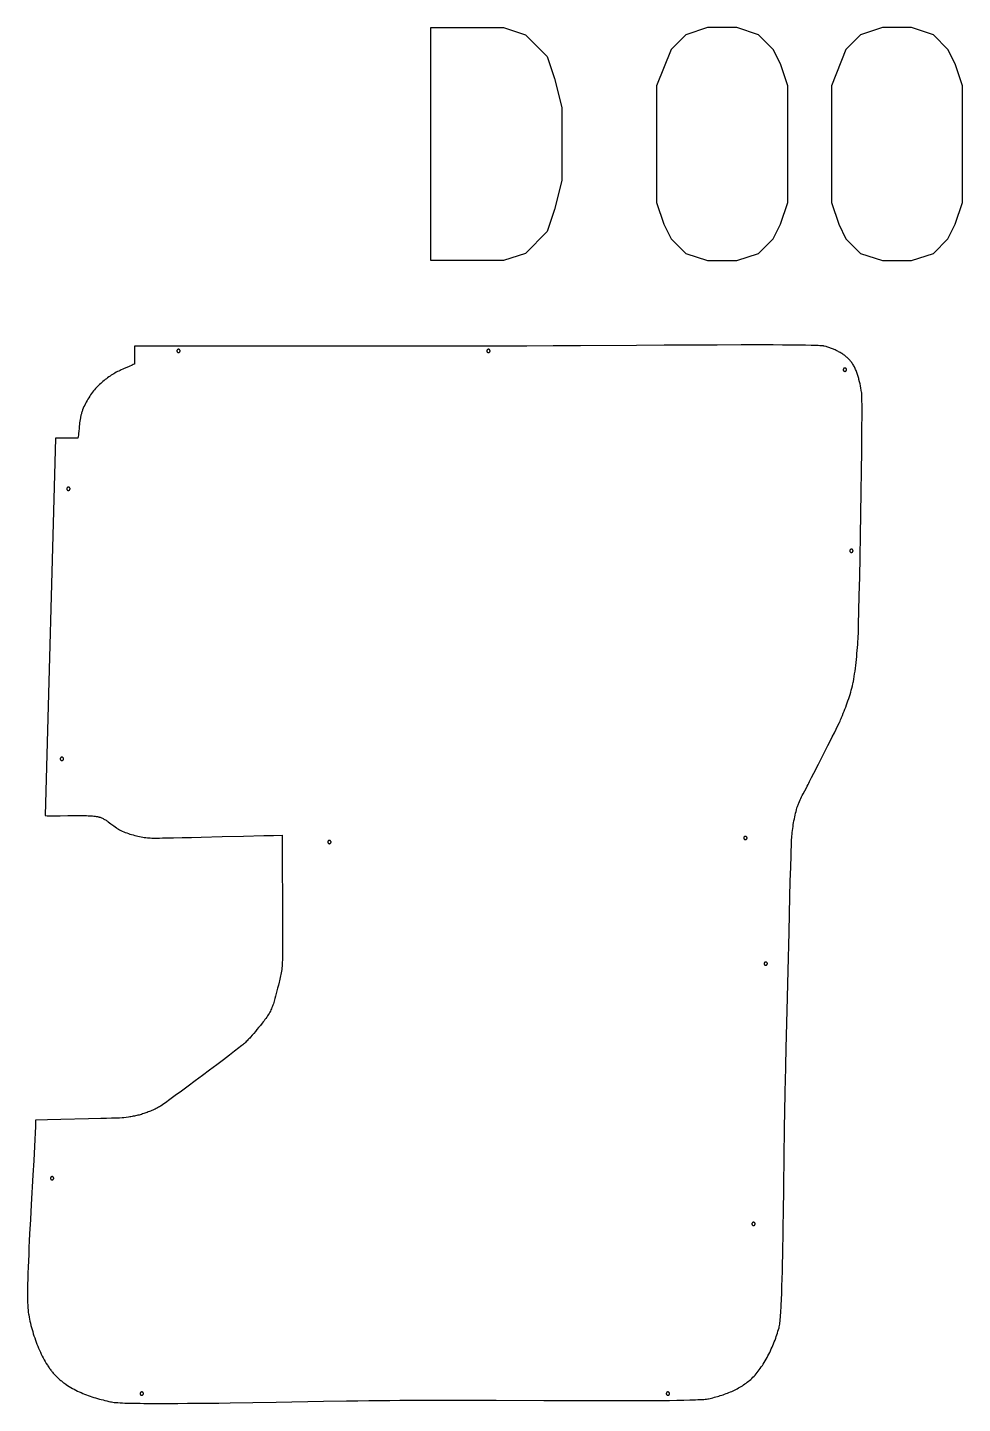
# Model space of a CAD drawing. Extents: x 0 to 7792, y 0 to 7086.
# Drawn here: x 2942 to 4088, y 2124 to 3811 of the extents above; entities that cross this region are included whole.
import ezdxf

# ---------------------------------------------------------------- set-up
doc = ezdxf.new("R2010")
doc.units = 0
doc.layers.add('Default_Layer', color=1, linetype='CONTINUOUS')

msp = doc.modelspace()

# ---------------------------------------------------------------- linework, layer by layer
at = {"layer": 'Default_Layer'}
for points in [[(3436.2, 3524.8), (3436.2, 3810.5), (3525.5, 3810.5), (3552.3, 3801.6), (3579.1, 3774.8), (3588, 3748), (3597, 3712.3), (3597, 3623), (3588, 3587.3), (3579.1, 3560.5), (3552.3, 3533.7), (3525.5, 3524.8), (3436.2, 3524.8)], [(3873.8, 3739.1), (3864.9, 3765.9), (3855.9, 3783.7), (3838.1, 3801.6), (3811.3, 3810.5), (3775.6, 3810.5), (3748.8, 3801.6), (3730.9, 3783.7), (3713.1, 3739.1), (3713.1, 3596.2), (3722, 3569.4), (3730.9, 3551.5), (3748.8, 3533.7), (3775.6, 3524.8), (3811.3, 3524.8), (3838.1, 3533.7), (3855.9, 3551.5), (3864.9, 3569.4), (3873.8, 3596.2), (3873.8, 3739.1)], [(4088.1, 3739.1), (4079.2, 3765.9), (4070.2, 3783.7), (4052.4, 3801.6), (4025.6, 3810.5), (3989.9, 3810.5), (3963.1, 3801.6), (3945.2, 3783.7), (3927.4, 3739.1), (3927.4, 3596.2), (3936.3, 3569.4), (3945.2, 3551.5), (3963.1, 3533.7), (3989.9, 3524.8), (4025.6, 3524.8), (4052.4, 3533.7), (4070.2, 3551.5), (4079.2, 3569.4), (4088.1, 3596.2), (4088.1, 3739.1)], [(3073.1, 3419.8), (3073.1, 3398), (3071.5, 3397.3), (3069.9, 3396.6), (3066.6, 3395.2), (3063.4, 3393.8), (3060.1, 3392.5), (3058.5, 3391.8), (3056.8, 3391), (3055.2, 3390.3), (3053.7, 3389.5), (3052.1, 3388.7), (3050.5, 3387.9), (3049, 3387), (3047.5, 3386.1), (3046, 3385.2), (3044.5, 3384.2), (3043, 3383.2), (3041.5, 3382.2), (3040, 3381.1), (3038.5, 3380.1), (3037.1, 3379), (3035.6, 3377.9), (3034.2, 3376.7), (3032.8, 3375.5), (3031.5, 3374.3), (3030.1, 3373.1), (3028.8, 3371.8), (3027.5, 3370.6), (3026.3, 3369.2), (3025.1, 3367.9), (3023.9, 3366.5), (3022.7, 3365), (3021.6, 3363.5), (3020.4, 3361.9), (3019.2, 3360.2), (3018.1, 3358.6), (3017, 3356.8), (3015.9, 3355.1), (3014.9, 3353.3), (3013.8, 3351.4), (3012.9, 3349.6), (3011.9, 3347.7), (3011, 3345.8), (3010.2, 3343.9), (3009.4, 3342), (3009.1, 3341.1), (3008.7, 3340.1), (3008.4, 3339.2), (3008.1, 3338.2), (3007.8, 3337.2), (3007.5, 3336.2), (3007.3, 3335.2), (3007.1, 3334.2), (3006.8, 3333.2), (3006.6, 3332.2), (3006.3, 3330.2), (3006, 3328.1), (3005.7, 3326), (3005.5, 3323.9), (3005.2, 3321.8), (3005, 3319.6), (3004.6, 3315.4), (3004.4, 3313.3), (3004.2, 3311.1), (3003.9, 3309), (3003.6, 3307), (2976.1, 3307), (2963.6, 2844.5), (2965.7, 2844.4), (2967.9, 2844.4), (2972.4, 2844.4), (2977, 2844.4), (2981.7, 2844.4), (2991.4, 2844.5), (2996.2, 2844.6), (3000.9, 2844.6), (3005.5, 2844.6), (3009.9, 2844.6), (3012.1, 2844.5), (3014.1, 2844.5), (3016.1, 2844.4), (3018, 2844.3), (3019.8, 2844.2), (3021.5, 2844.1), (3023.2, 2843.9), (3024.7, 2843.7), (3026.1, 2843.5), (3027.4, 2843.3), (3028.6, 2843.1), (3029.2, 2842.9), (3029.7, 2842.8), (3030.7, 2842.5), (3031.7, 2842.1), (3032.6, 2841.7), (3033.6, 2841.3), (3034.5, 2840.9), (3035.4, 2840.4), (3036.3, 2839.9), (3037.2, 2839.4), (3038.1, 2838.8), (3039, 2838.2), (3039.9, 2837.6), (3040.7, 2837), (3042.4, 2835.8), (3044.1, 2834.5), (3047.5, 2832), (3049.2, 2830.7), (3050.9, 2829.5), (3051.8, 2828.9), (3052.7, 2828.4), (3053.5, 2827.8), (3054.4, 2827.3), (3055.3, 2826.8), (3056.2, 2826.3), (3057.1, 2825.9), (3058, 2825.5), (3059.9, 2824.7), (3061.7, 2824), (3063.6, 2823.3), (3065.5, 2822.6), (3067.4, 2822), (3069.3, 2821.4), (3071.3, 2820.9), (3073.2, 2820.3), (3075.2, 2819.9), (3077.1, 2819.4), (3079.1, 2819), (3081.1, 2818.6), (3083, 2818.2), (3085, 2817.9), (3087, 2817.6), (3089, 2817.4), (3089.6, 2817.3), (3090.2, 2817.3), (3092, 2817.2), (3094.2, 2817.1), (3096.9, 2817.1), (3100, 2817.1), (3103.4, 2817.1), (3107.3, 2817.2), (3111.5, 2817.2), (3120.9, 2817.3), (3131.4, 2817.6), (3142.7, 2817.8), (3154.8, 2818.1), (3180.4, 2818.8), (3206.5, 2819.4), (3231.5, 2820.1), (3243.2, 2820.3), (3254, 2820.5), (3254, 2810), (3254, 2798.7), (3254.1, 2774.3), (3254.3, 2748.9), (3254.4, 2723.9), (3254.4, 2712.2), (3254.4, 2701.1), (3254.4, 2690.9), (3254.4, 2681.7), (3254.4, 2673.9), (3254.3, 2670.5), (3254.3, 2667.5), (3254.2, 2664.9), (3254.1, 2662.8), (3254.1, 2661.1), (3254, 2659.9), (3253.7, 2657.9), (3253.5, 2656), (3253.2, 2654), (3252.8, 2652), (3252.5, 2650), (3252.1, 2648.1), (3251.6, 2646.1), (3251.2, 2644.1), (3250.7, 2642.2), (3250.3, 2640.3), (3249.3, 2636.6), (3248.4, 2633), (3247.5, 2629.8), (3246.7, 2626.6), (3245.9, 2623.4), (3245.1, 2620.3), (3244.6, 2618.7), (3244.2, 2617.1), (3243.7, 2615.5), (3243.2, 2614), (3242.7, 2612.4), (3242.1, 2610.9), (3241.5, 2609.4), (3240.9, 2607.9), (3240.2, 2606.4), (3239.5, 2604.9), (3238.7, 2603.5), (3237.9, 2602), (3237, 2600.5), (3236, 2599), (3235, 2597.5), (3233.9, 2596), (3232.9, 2594.5), (3231.8, 2593), (3230.6, 2591.6), (3229.5, 2590.1), (3227.3, 2587.4), (3225.1, 2584.7), (3223.1, 2582.3), (3221.2, 2579.9), (3219.2, 2577.6), (3217.3, 2575.3), (3215.2, 2573), (3214.2, 2571.9), (3213.2, 2570.8), (3212.1, 2569.7), (3211.1, 2568.6), (3210, 2567.5), (3208.9, 2566.5), (3207.8, 2565.4), (3206.7, 2564.4), (3205.9, 2563.7), (3204.7, 2562.7), (3203, 2561.4), (3200.9, 2559.8), (3195.7, 2555.7), (3189.3, 2550.8), (3181.9, 2545.2), (3173.7, 2539.1), (3165.1, 2532.6), (3156.2, 2525.9), (3147.3, 2519.3), (3138.6, 2512.8), (3130.4, 2506.8), (3122.9, 2501.3), (3116.4, 2496.5), (3111.1, 2492.7), (3108.9, 2491.1), (3107.2, 2489.9), (3105.8, 2489), (3105, 2488.5), (3103.6, 2487.7), (3102.3, 2487), (3101, 2486.3), (3099.6, 2485.6), (3098.2, 2484.9), (3096.9, 2484.3), (3095.5, 2483.6), (3094.1, 2483), (3092.7, 2482.4), (3091.3, 2481.8), (3089.8, 2481.3), (3088.4, 2480.8), (3087, 2480.3), (3085.6, 2479.8), (3084.2, 2479.3), (3082.8, 2478.9), (3081.4, 2478.4), (3080, 2478), (3078.6, 2477.6), (3077.2, 2477.3), (3075.8, 2476.9), (3074.3, 2476.6), (3072.9, 2476.3), (3071.5, 2476), (3070, 2475.7), (3068.6, 2475.5), (3067.2, 2475.3), (3065.7, 2475), (3062.8, 2474.6), (3059.9, 2474.3), (3059, 2474.2), (3057.8, 2474.1), (3054.5, 2473.9), (3050.2, 2473.7), (3044.8, 2473.6), (3038.7, 2473.4), (3031.8, 2473.2), (3016.4, 2472.7), (2982.7, 2471.9), (2966.3, 2471.5), (2951.6, 2471.1), (2951.4, 2463.5), (2951, 2455.6), (2950.7, 2447.5), (2950.3, 2439.1), (2949.8, 2430.5), (2949.4, 2421.8), (2948.4, 2404), (2946.4, 2367.7), (2945.3, 2349.7), (2944.4, 2332), (2944, 2323.4), (2943.5, 2315), (2943.2, 2306.8), (2942.8, 2298.8), (2942.5, 2291.1), (2942.3, 2283.7), (2942.1, 2276.6), (2941.9, 2269.9), (2941.8, 2263.6), (2941.8, 2260.6), (2941.8, 2257.7), (2941.8, 2254.9), (2941.8, 2252.2), (2941.9, 2249.7), (2941.9, 2247.2), (2942, 2244.9), (2942.1, 2242.7), (2942.2, 2240.7), (2942.4, 2238.8), (2942.5, 2237), (2942.7, 2235.4), (2942.9, 2233.9), (2943.2, 2232.5), (2943.7, 2230), (2944.2, 2227.5), (2944.8, 2224.9), (2945.4, 2222.4), (2946, 2219.8), (2946.7, 2217.2), (2947.4, 2214.6), (2948.2, 2212.1), (2948.9, 2209.5), (2949.7, 2206.9), (2950.6, 2204.3), (2951.5, 2201.8), (2952.4, 2199.2), (2953.3, 2196.7), (2954.3, 2194.2), (2955.3, 2191.8), (2956.4, 2189.3), (2957.5, 2186.9), (2958.6, 2184.5), (2959.8, 2182.2), (2961, 2179.8), (2962.2, 2177.6), (2963.5, 2175.3), (2964.8, 2173.2), (2966.1, 2171), (2966.8, 2170), (2967.5, 2169), (2968.2, 2167.9), (2968.9, 2166.9), (2969.6, 2166), (2970.4, 2165), (2971.1, 2164), (2971.8, 2163.1), (2972.6, 2162.2), (2973.4, 2161.3), (2974.1, 2160.4), (2974.9, 2159.5), (2975.7, 2158.6), (2976.5, 2157.8), (2977.3, 2157), (2978.2, 2156.2), (2979, 2155.4), (2979.9, 2154.6), (2980.7, 2153.8), (2981.6, 2153.1), (2982.5, 2152.3), (2983.4, 2151.6), (2984.3, 2150.9), (2985.2, 2150.2), (2986.1, 2149.5), (2987.1, 2148.8), (2989, 2147.4), (2990.9, 2146.1), (2992.9, 2144.9), (2994.9, 2143.7), (2996.9, 2142.5), (2999, 2141.4), (3001.1, 2140.3), (3003.2, 2139.3), (3005.3, 2138.3), (3007.5, 2137.3), (3009.6, 2136.4), (3011.8, 2135.5), (3014.1, 2134.7), (3016.3, 2133.8), (3018.5, 2133), (3020.8, 2132.3), (3023, 2131.5), (3025.3, 2130.8), (3027.6, 2130.1), (3029.9, 2129.5), (3032.2, 2128.9), (3034.4, 2128.3), (3036.7, 2127.7), (3039, 2127.1), (3041.3, 2126.6), (3043.5, 2126.1), (3044.1, 2126), (3044.8, 2125.9), (3046.4, 2125.6), (3048.2, 2125.4), (3050.3, 2125.2), (3052.6, 2125.1), (3055.2, 2124.9), (3058.1, 2124.7), (3061.2, 2124.6), (3064.5, 2124.5), (3068.1, 2124.4), (3071.9, 2124.3), (3075.9, 2124.2), (3080.1, 2124.2), (3084.4, 2124.1), (3093.8, 2124), (3103.9, 2124), (3114.6, 2124), (3126, 2124.1), (3137.9, 2124.2), (3150.3, 2124.3), (3163.2, 2124.4), (3176.5, 2124.6), (3190.1, 2124.8), (3218.1, 2125.2), (3246.8, 2125.7), (3304.7, 2126.7), (3333, 2127.1), (3346.8, 2127.3), (3360.3, 2127.5), (3373.5, 2127.6), (3386.2, 2127.8), (3398.4, 2127.9), (3410.2, 2128), (3421.9, 2128), (3434.2, 2128), (3447, 2128.1), (3460.2, 2128), (3487.7, 2128), (3516.3, 2127.9), (3574.8, 2127.7), (3603.9, 2127.6), (3632.2, 2127.5), (3659.2, 2127.5), (3672.2, 2127.5), (3684.6, 2127.5), (3696.6, 2127.6), (3707.9, 2127.6), (3718.6, 2127.7), (3728.7, 2127.8), (3737.9, 2127.9), (3746.4, 2128.1), (3753.9, 2128.3), (3757.4, 2128.4), (3760.6, 2128.5), (3763.5, 2128.7), (3766.3, 2128.8), (3768.7, 2129), (3770.9, 2129.1), (3772.8, 2129.3), (3774.4, 2129.4), (3775.8, 2129.6), (3776.3, 2129.7), (3776.8, 2129.8), (3778.6, 2130.2), (3780.4, 2130.7), (3782.2, 2131.1), (3784, 2131.6), (3785.8, 2132.1), (3787.6, 2132.6), (3789.4, 2133.1), (3791.1, 2133.7), (3792.9, 2134.2), (3794.7, 2134.8), (3796.5, 2135.4), (3798.2, 2136.1), (3800, 2136.7), (3801.7, 2137.4), (3803.5, 2138.1), (3805.2, 2138.9), (3806.9, 2139.6), (3808.6, 2140.4), (3810.2, 2141.3), (3811.9, 2142.1), (3813.5, 2143), (3815.1, 2143.9), (3816.7, 2144.8), (3818.3, 2145.8), (3819.8, 2146.8), (3821.3, 2147.9), (3822.8, 2148.9), (3824.3, 2150), (3825.7, 2151.2), (3827.1, 2152.3), (3828.5, 2153.5), (3829.9, 2154.8), (3831.2, 2156.1), (3832.5, 2157.5), (3833.8, 2158.9), (3835.1, 2160.4), (3836.4, 2161.9), (3837.7, 2163.6), (3839, 2165.2), (3840.2, 2167), (3841.4, 2168.8), (3842.7, 2170.6), (3843.9, 2172.4), (3845, 2174.4), (3846.2, 2176.3), (3847.4, 2178.3), (3848.5, 2180.3), (3849.6, 2182.4), (3850.6, 2184.4), (3851.7, 2186.5), (3852.7, 2188.7), (3853.7, 2190.8), (3854.7, 2193), (3855.6, 2195.1), (3856.5, 2197.3), (3857.4, 2199.5), (3858.3, 2201.7), (3859.1, 2203.9), (3859.8, 2206.1), (3860.6, 2208.2), (3861.3, 2210.4), (3861.9, 2212.6), (3862.6, 2214.7), (3863.2, 2216.9), (3863.3, 2217.4), (3863.4, 2218), (3863.7, 2219.4), (3864, 2221.1), (3864.2, 2222.9), (3864.4, 2224.9), (3864.7, 2227.2), (3864.9, 2229.6), (3865.1, 2232.2), (3865.3, 2235), (3865.5, 2238), (3865.7, 2241.2), (3865.9, 2244.5), (3866.2, 2251.6), (3866.6, 2259.4), (3866.8, 2267.7), (3867.1, 2276.6), (3867.4, 2285.9), (3867.6, 2295.7), (3867.8, 2305.9), (3868, 2316.4), (3868.2, 2327.2), (3868.4, 2338.3), (3868.7, 2361.2), (3869, 2384.6), (3869.5, 2431.9), (3869.8, 2455), (3870, 2466.2), (3870.2, 2477.3), (3870.4, 2488), (3870.6, 2498.4), (3870.8, 2508.5), (3871, 2518.1), (3871.5, 2537.9), (3872.1, 2559.4), (3873.2, 2605.8), (3874.3, 2654.3), (3875.4, 2701.8), (3876, 2724.1), (3876.5, 2745.1), (3877, 2764.2), (3877.5, 2781.2), (3877.9, 2795.6), (3878.1, 2801.7), (3878.3, 2807), (3878.4, 2811.4), (3878.6, 2815), (3878.8, 2817.7), (3878.8, 2818.6), (3878.9, 2819.3), (3879.1, 2821.7), (3879.4, 2824), (3879.7, 2826.4), (3880, 2828.8), (3880.4, 2831.1), (3880.7, 2833.5), (3881.1, 2835.9), (3881.5, 2838.2), (3882, 2840.6), (3882.4, 2842.9), (3882.9, 2845.2), (3883.5, 2847.4), (3884, 2849.6), (3884.6, 2851.8), (3885.2, 2853.9), (3885.8, 2855.9), (3886.2, 2856.9), (3886.5, 2857.9), (3886.9, 2858.9), (3887.3, 2859.9), (3888.1, 2861.8), (3889, 2863.7), (3889.8, 2865.6), (3890.8, 2867.5), (3891.7, 2869.4), (3892.7, 2871.3), (3894.7, 2875.1), (3896.7, 2878.8), (3897.7, 2880.7), (3898.7, 2882.5), (3899.6, 2884.4), (3900.6, 2886.3), (3903.1, 2891.4), (3905.8, 2896.7), (3911.5, 2907.8), (3917.3, 2919.2), (3923.1, 2930.4), (3925.8, 2935.8), (3928.5, 2941.1), (3931, 2946), (3933.3, 2950.7), (3935.3, 2954.9), (3937.2, 2958.8), (3938, 2960.5), (3938.7, 2962.1), (3939.3, 2963.6), (3939.9, 2964.9), (3940.9, 2967.4), (3942, 2970), (3943, 2972.5), (3944, 2975), (3944.9, 2977.6), (3945.9, 2980.2), (3946.8, 2982.7), (3947.7, 2985.3), (3948.6, 2987.9), (3949.4, 2990.5), (3950.2, 2993.1), (3951, 2995.7), (3951.7, 2998.3), (3952.4, 3000.9), (3953.1, 3003.6), (3953.7, 3006.2), (3954, 3007.6), (3954.3, 3009), (3954.8, 3011.9), (3955.4, 3015), (3955.9, 3018.2), (3956.4, 3021.6), (3956.8, 3025.1), (3957.2, 3028.6), (3957.6, 3032.2), (3958, 3035.9), (3958.4, 3039.6), (3958.7, 3043.3), (3959, 3047), (3959.3, 3050.7), (3959.6, 3054.3), (3959.9, 3057.9), (3960.1, 3061.4), (3960.2, 3063.9), (3960.4, 3067.7), (3960.5, 3072.8), (3960.7, 3079.2), (3961.1, 3095), (3961.6, 3114.5), (3962.1, 3137), (3962.6, 3161.6), (3963, 3187.7), (3963.5, 3214.4), (3963.9, 3241.1), (3964.3, 3267), (3964.6, 3291.3), (3964.7, 3302.7), (3964.8, 3313.3), (3964.8, 3323.3), (3964.9, 3332.3), (3964.9, 3340.4), (3964.9, 3347.5), (3964.8, 3353.5), (3964.7, 3356), (3964.7, 3358.2), (3964.6, 3360), (3964.5, 3361.6), (3964.5, 3362.7), (3964.4, 3363.6), (3963.9, 3366.1), (3963.5, 3368.6), (3963, 3371.2), (3962.5, 3373.8), (3961.9, 3376.4), (3961.2, 3379), (3960.9, 3380.2), (3960.6, 3381.5), (3960.2, 3382.8), (3959.8, 3384), (3959.4, 3385.3), (3959, 3386.5), (3958.5, 3387.7), (3958.1, 3388.9), (3957.6, 3390.1), (3957.1, 3391.3), (3956.6, 3392.4), (3956.1, 3393.6), (3955.5, 3394.7), (3954.9, 3395.8), (3954.3, 3396.8), (3953.7, 3397.8), (3953, 3398.8), (3952.4, 3399.8), (3951.6, 3400.8), (3950.9, 3401.7), (3950.2, 3402.5), (3949.4, 3403.4), (3948.6, 3404.2), (3947.7, 3405.1), (3946.9, 3405.9), (3946, 3406.6), (3945.1, 3407.4), (3944.2, 3408.1), (3943.3, 3408.8), (3942.3, 3409.5), (3941.3, 3410.2), (3940.3, 3410.8), (3939.3, 3411.4), (3938.3, 3412.1), (3937.3, 3412.7), (3936.2, 3413.2), (3935.2, 3413.8), (3934.1, 3414.3), (3933.1, 3414.8), (3932, 3415.3), (3930.9, 3415.8), (3929.8, 3416.3), (3928.7, 3416.7), (3927.6, 3417.2), (3926.4, 3417.6), (3925.3, 3418), (3924.2, 3418.3), (3923.1, 3418.7), (3921.9, 3419.1), (3920.8, 3419.4), (3918.6, 3420), (3918.2, 3420.1), (3917.8, 3420.2), (3916.7, 3420.3), (3915.2, 3420.4), (3913.4, 3420.5), (3911.2, 3420.6), (3908.7, 3420.7), (3905.9, 3420.8), (3902.7, 3420.9), (3895.5, 3421.1), (3887.2, 3421.2), (3877.7, 3421.3), (3867.3, 3421.3), (3855.9, 3421.4), (3843.6, 3421.4), (3830.5, 3421.4), (3816.7, 3421.4), (3787.2, 3421.3), (3755.6, 3421.2), (3722.4, 3421), (3688.4, 3420.8), (3619.7, 3420.4), (3586.2, 3420.2), (3554, 3420.1), (3523.7, 3420), (3509.4, 3420), (3495.9, 3420), (3073.1, 3419.8)], [(3124.9, 3414.1), (3124.9, 3413.9), (3124.9, 3413.7), (3125, 3413.5), (3125.1, 3413.3), (3125.1, 3413.2), (3125.2, 3413), (3125.4, 3412.9), (3125.5, 3412.7), (3125.6, 3412.6), (3125.8, 3412.5), (3125.9, 3412.4), (3126.1, 3412.3), (3126.3, 3412.2), (3126.5, 3412.2), (3126.7, 3412.1), (3126.9, 3412.1), (3127.1, 3412.1), (3127.3, 3412.2), (3127.5, 3412.2), (3127.7, 3412.3), (3127.9, 3412.4), (3128, 3412.5), (3128.2, 3412.6), (3128.3, 3412.7), (3128.4, 3412.9), (3128.6, 3413), (3128.7, 3413.2), (3128.7, 3413.3), (3128.8, 3413.5), (3128.9, 3413.7), (3128.9, 3413.9), (3128.9, 3414.1), (3128.9, 3414.3), (3128.9, 3414.5), (3128.8, 3414.7), (3128.7, 3414.9), (3128.7, 3415.1), (3128.6, 3415.2), (3128.4, 3415.4), (3128.3, 3415.5), (3128.2, 3415.7), (3128, 3415.8), (3127.9, 3415.9), (3127.7, 3416), (3127.5, 3416), (3127.3, 3416.1), (3127.1, 3416.1), (3126.9, 3416.1), (3126.7, 3416.1), (3126.5, 3416.1), (3126.3, 3416), (3126.1, 3416), (3125.9, 3415.9), (3125.8, 3415.8), (3125.6, 3415.7), (3125.5, 3415.5), (3125.4, 3415.4), (3125.2, 3415.2), (3125.1, 3415.1), (3125.1, 3414.9), (3125, 3414.7), (3124.9, 3414.5), (3124.9, 3414.3), (3124.9, 3414.1)], [(3504.9, 3414.1), (3504.9, 3413.9), (3504.9, 3413.7), (3505, 3413.5), (3505.1, 3413.3), (3505.1, 3413.2), (3505.2, 3413), (3505.4, 3412.9), (3505.5, 3412.7), (3505.6, 3412.6), (3505.8, 3412.5), (3505.9, 3412.4), (3506.1, 3412.3), (3506.3, 3412.2), (3506.5, 3412.2), (3506.7, 3412.1), (3506.9, 3412.1), (3507.1, 3412.1), (3507.3, 3412.2), (3507.5, 3412.2), (3507.7, 3412.3), (3507.9, 3412.4), (3508, 3412.5), (3508.2, 3412.6), (3508.3, 3412.7), (3508.4, 3412.9), (3508.6, 3413), (3508.7, 3413.2), (3508.7, 3413.3), (3508.8, 3413.5), (3508.9, 3413.7), (3508.9, 3413.9), (3508.9, 3414.1), (3508.9, 3414.3), (3508.9, 3414.5), (3508.8, 3414.7), (3508.7, 3414.9), (3508.7, 3415.1), (3508.6, 3415.2), (3508.4, 3415.4), (3508.3, 3415.5), (3508.2, 3415.7), (3508, 3415.8), (3507.9, 3415.9), (3507.7, 3416), (3507.5, 3416), (3507.3, 3416.1), (3507.1, 3416.1), (3506.9, 3416.1), (3506.7, 3416.1), (3506.5, 3416.1), (3506.3, 3416), (3506.1, 3416), (3505.9, 3415.9), (3505.8, 3415.8), (3505.6, 3415.7), (3505.5, 3415.5), (3505.4, 3415.4), (3505.2, 3415.2), (3505.1, 3415.1), (3505.1, 3414.9), (3505, 3414.7), (3504.9, 3414.5), (3504.9, 3414.3), (3504.9, 3414.1)], [(3941.9, 3391.1), (3941.9, 3390.9), (3941.9, 3390.7), (3942, 3390.5), (3942.1, 3390.3), (3942.1, 3390.2), (3942.2, 3390), (3942.4, 3389.9), (3942.5, 3389.7), (3942.6, 3389.6), (3942.8, 3389.5), (3942.9, 3389.4), (3943.1, 3389.3), (3943.3, 3389.2), (3943.5, 3389.2), (3943.7, 3389.1), (3943.9, 3389.1), (3944.1, 3389.1), (3944.3, 3389.2), (3944.5, 3389.2), (3944.7, 3389.3), (3944.9, 3389.4), (3945, 3389.5), (3945.2, 3389.6), (3945.3, 3389.7), (3945.4, 3389.9), (3945.6, 3390), (3945.7, 3390.2), (3945.7, 3390.3), (3945.8, 3390.5), (3945.9, 3390.7), (3945.9, 3390.9), (3945.9, 3391.1), (3945.9, 3391.3), (3945.9, 3391.5), (3945.8, 3391.7), (3945.7, 3391.9), (3945.7, 3392.1), (3945.6, 3392.2), (3945.4, 3392.4), (3945.3, 3392.5), (3945.2, 3392.7), (3945, 3392.8), (3944.9, 3392.9), (3944.7, 3393), (3944.5, 3393), (3944.3, 3393.1), (3944.1, 3393.1), (3943.9, 3393.1), (3943.7, 3393.1), (3943.5, 3393.1), (3943.3, 3393), (3943.1, 3393), (3942.9, 3392.9), (3942.8, 3392.8), (3942.6, 3392.7), (3942.5, 3392.5), (3942.4, 3392.4), (3942.2, 3392.2), (3942.1, 3392.1), (3942.1, 3391.9), (3942, 3391.7), (3941.9, 3391.5), (3941.9, 3391.3), (3941.9, 3391.1)], [(2989.9, 3245.1), (2989.9, 3244.9), (2989.9, 3244.7), (2990, 3244.5), (2990.1, 3244.3), (2990.1, 3244.2), (2990.2, 3244), (2990.4, 3243.9), (2990.5, 3243.7), (2990.6, 3243.6), (2990.8, 3243.5), (2990.9, 3243.4), (2991.1, 3243.3), (2991.3, 3243.2), (2991.5, 3243.2), (2991.7, 3243.1), (2991.9, 3243.1), (2992.1, 3243.1), (2992.3, 3243.2), (2992.5, 3243.2), (2992.7, 3243.3), (2992.9, 3243.4), (2993, 3243.5), (2993.2, 3243.6), (2993.3, 3243.7), (2993.4, 3243.9), (2993.6, 3244), (2993.7, 3244.2), (2993.7, 3244.3), (2993.8, 3244.5), (2993.9, 3244.7), (2993.9, 3244.9), (2993.9, 3245.1), (2993.9, 3245.3), (2993.9, 3245.5), (2993.8, 3245.7), (2993.7, 3245.9), (2993.7, 3246.1), (2993.6, 3246.2), (2993.4, 3246.4), (2993.3, 3246.5), (2993.2, 3246.7), (2993, 3246.8), (2992.9, 3246.9), (2992.7, 3247), (2992.5, 3247), (2992.3, 3247.1), (2992.1, 3247.1), (2991.9, 3247.1), (2991.7, 3247.1), (2991.5, 3247.1), (2991.3, 3247), (2991.1, 3247), (2990.9, 3246.9), (2990.8, 3246.8), (2990.6, 3246.7), (2990.5, 3246.5), (2990.4, 3246.4), (2990.2, 3246.2), (2990.1, 3246.1), (2990.1, 3245.9), (2990, 3245.7), (2989.9, 3245.5), (2989.9, 3245.3), (2989.9, 3245.1)], [(3949.9, 3169.1), (3949.9, 3168.9), (3949.9, 3168.7), (3950, 3168.5), (3950.1, 3168.3), (3950.1, 3168.2), (3950.2, 3168), (3950.4, 3167.9), (3950.5, 3167.7), (3950.6, 3167.6), (3950.8, 3167.5), (3950.9, 3167.4), (3951.1, 3167.3), (3951.3, 3167.2), (3951.5, 3167.2), (3951.7, 3167.1), (3951.9, 3167.1), (3952.1, 3167.1), (3952.3, 3167.2), (3952.5, 3167.2), (3952.7, 3167.3), (3952.9, 3167.4), (3953, 3167.5), (3953.2, 3167.6), (3953.3, 3167.7), (3953.4, 3167.9), (3953.6, 3168), (3953.7, 3168.2), (3953.7, 3168.3), (3953.8, 3168.5), (3953.9, 3168.7), (3953.9, 3168.9), (3953.9, 3169.1), (3953.9, 3169.3), (3953.9, 3169.5), (3953.8, 3169.7), (3953.7, 3169.9), (3953.7, 3170.1), (3953.6, 3170.2), (3953.4, 3170.4), (3953.3, 3170.5), (3953.2, 3170.7), (3953, 3170.8), (3952.9, 3170.9), (3952.7, 3171), (3952.5, 3171), (3952.3, 3171.1), (3952.1, 3171.1), (3951.9, 3171.1), (3951.7, 3171.1), (3951.5, 3171.1), (3951.3, 3171), (3951.1, 3171), (3950.9, 3170.9), (3950.8, 3170.8), (3950.6, 3170.7), (3950.5, 3170.5), (3950.4, 3170.4), (3950.2, 3170.2), (3950.1, 3170.1), (3950.1, 3169.9), (3950, 3169.7), (3949.9, 3169.5), (3949.9, 3169.3), (3949.9, 3169.1)], [(2981.9, 2914.1), (2981.9, 2913.9), (2981.9, 2913.7), (2982, 2913.5), (2982.1, 2913.3), (2982.1, 2913.2), (2982.2, 2913), (2982.4, 2912.9), (2982.5, 2912.7), (2982.6, 2912.6), (2982.8, 2912.5), (2982.9, 2912.4), (2983.1, 2912.3), (2983.3, 2912.2), (2983.5, 2912.2), (2983.7, 2912.1), (2983.9, 2912.1), (2984.1, 2912.1), (2984.3, 2912.2), (2984.5, 2912.2), (2984.7, 2912.3), (2984.9, 2912.4), (2985, 2912.5), (2985.2, 2912.6), (2985.3, 2912.7), (2985.4, 2912.9), (2985.6, 2913), (2985.7, 2913.2), (2985.7, 2913.3), (2985.8, 2913.5), (2985.9, 2913.7), (2985.9, 2913.9), (2985.9, 2914.1), (2985.9, 2914.3), (2985.9, 2914.5), (2985.8, 2914.7), (2985.7, 2914.9), (2985.7, 2915.1), (2985.6, 2915.2), (2985.4, 2915.4), (2985.3, 2915.5), (2985.2, 2915.7), (2985, 2915.8), (2984.9, 2915.9), (2984.7, 2916), (2984.5, 2916), (2984.3, 2916.1), (2984.1, 2916.1), (2983.9, 2916.1), (2983.7, 2916.1), (2983.5, 2916.1), (2983.3, 2916), (2983.1, 2916), (2982.9, 2915.9), (2982.8, 2915.8), (2982.6, 2915.7), (2982.5, 2915.5), (2982.4, 2915.4), (2982.2, 2915.2), (2982.1, 2915.1), (2982.1, 2914.9), (2982, 2914.7), (2981.9, 2914.5), (2981.9, 2914.3), (2981.9, 2914.1)], [(3819.9, 2817.1), (3819.9, 2816.9), (3819.9, 2816.7), (3820, 2816.5), (3820.1, 2816.3), (3820.1, 2816.2), (3820.2, 2816), (3820.4, 2815.9), (3820.5, 2815.7), (3820.6, 2815.6), (3820.8, 2815.5), (3820.9, 2815.4), (3821.1, 2815.3), (3821.3, 2815.2), (3821.5, 2815.2), (3821.7, 2815.1), (3821.9, 2815.1), (3822.1, 2815.1), (3822.3, 2815.2), (3822.5, 2815.2), (3822.7, 2815.3), (3822.9, 2815.4), (3823, 2815.5), (3823.2, 2815.6), (3823.3, 2815.7), (3823.4, 2815.9), (3823.6, 2816), (3823.7, 2816.2), (3823.7, 2816.3), (3823.8, 2816.5), (3823.9, 2816.7), (3823.9, 2816.9), (3823.9, 2817.1), (3823.9, 2817.3), (3823.9, 2817.5), (3823.8, 2817.7), (3823.7, 2817.9), (3823.7, 2818.1), (3823.6, 2818.2), (3823.4, 2818.4), (3823.3, 2818.5), (3823.2, 2818.7), (3823, 2818.8), (3822.9, 2818.9), (3822.7, 2819), (3822.5, 2819), (3822.3, 2819.1), (3822.1, 2819.1), (3821.9, 2819.1), (3821.7, 2819.1), (3821.5, 2819.1), (3821.3, 2819), (3821.1, 2819), (3820.9, 2818.9), (3820.8, 2818.8), (3820.6, 2818.7), (3820.5, 2818.5), (3820.4, 2818.4), (3820.2, 2818.2), (3820.1, 2818.1), (3820.1, 2817.9), (3820, 2817.7), (3819.9, 2817.5), (3819.9, 2817.3), (3819.9, 2817.1)], [(3309.9, 2812.1), (3309.9, 2811.9), (3309.9, 2811.7), (3310, 2811.5), (3310.1, 2811.3), (3310.1, 2811.2), (3310.2, 2811), (3310.4, 2810.9), (3310.5, 2810.7), (3310.6, 2810.6), (3310.8, 2810.5), (3310.9, 2810.4), (3311.1, 2810.3), (3311.3, 2810.2), (3311.5, 2810.2), (3311.7, 2810.1), (3311.9, 2810.1), (3312.1, 2810.1), (3312.3, 2810.2), (3312.5, 2810.2), (3312.7, 2810.3), (3312.9, 2810.4), (3313, 2810.5), (3313.2, 2810.6), (3313.3, 2810.7), (3313.4, 2810.9), (3313.6, 2811), (3313.7, 2811.2), (3313.7, 2811.3), (3313.8, 2811.5), (3313.9, 2811.7), (3313.9, 2811.9), (3313.9, 2812.1), (3313.9, 2812.3), (3313.9, 2812.5), (3313.8, 2812.7), (3313.7, 2812.9), (3313.7, 2813.1), (3313.6, 2813.2), (3313.4, 2813.4), (3313.3, 2813.5), (3313.2, 2813.7), (3313, 2813.8), (3312.9, 2813.9), (3312.7, 2814), (3312.5, 2814), (3312.3, 2814.1), (3312.1, 2814.1), (3311.9, 2814.1), (3311.7, 2814.1), (3311.5, 2814.1), (3311.3, 2814), (3311.1, 2814), (3310.9, 2813.9), (3310.8, 2813.8), (3310.6, 2813.7), (3310.5, 2813.5), (3310.4, 2813.4), (3310.2, 2813.2), (3310.1, 2813.1), (3310.1, 2812.9), (3310, 2812.7), (3309.9, 2812.5), (3309.9, 2812.3), (3309.9, 2812.1)], [(3844.9, 2663.1), (3844.9, 2662.9), (3844.9, 2662.7), (3845, 2662.5), (3845.1, 2662.3), (3845.1, 2662.2), (3845.2, 2662), (3845.4, 2661.9), (3845.5, 2661.7), (3845.6, 2661.6), (3845.8, 2661.5), (3845.9, 2661.4), (3846.1, 2661.3), (3846.3, 2661.2), (3846.5, 2661.2), (3846.7, 2661.1), (3846.9, 2661.1), (3847.1, 2661.1), (3847.3, 2661.2), (3847.5, 2661.2), (3847.7, 2661.3), (3847.9, 2661.4), (3848, 2661.5), (3848.2, 2661.6), (3848.3, 2661.7), (3848.4, 2661.9), (3848.6, 2662), (3848.7, 2662.2), (3848.7, 2662.3), (3848.8, 2662.5), (3848.9, 2662.7), (3848.9, 2662.9), (3848.9, 2663.1), (3848.9, 2663.3), (3848.9, 2663.5), (3848.8, 2663.7), (3848.7, 2663.9), (3848.7, 2664.1), (3848.6, 2664.2), (3848.4, 2664.4), (3848.3, 2664.5), (3848.2, 2664.7), (3848, 2664.8), (3847.9, 2664.9), (3847.7, 2665), (3847.5, 2665), (3847.3, 2665.1), (3847.1, 2665.1), (3846.9, 2665.1), (3846.7, 2665.1), (3846.5, 2665.1), (3846.3, 2665), (3846.1, 2665), (3845.9, 2664.9), (3845.8, 2664.8), (3845.6, 2664.7), (3845.5, 2664.5), (3845.4, 2664.4), (3845.2, 2664.2), (3845.1, 2664.1), (3845.1, 2663.9), (3845, 2663.7), (3844.9, 2663.5), (3844.9, 2663.3), (3844.9, 2663.1)], [(2969.9, 2400.1), (2969.9, 2399.9), (2969.9, 2399.7), (2970, 2399.5), (2970.1, 2399.3), (2970.1, 2399.2), (2970.2, 2399), (2970.4, 2398.9), (2970.5, 2398.7), (2970.6, 2398.6), (2970.8, 2398.5), (2970.9, 2398.4), (2971.1, 2398.3), (2971.3, 2398.2), (2971.5, 2398.2), (2971.7, 2398.1), (2971.9, 2398.1), (2972.1, 2398.1), (2972.3, 2398.2), (2972.5, 2398.2), (2972.7, 2398.3), (2972.9, 2398.4), (2973, 2398.5), (2973.2, 2398.6), (2973.3, 2398.7), (2973.4, 2398.9), (2973.6, 2399), (2973.7, 2399.2), (2973.7, 2399.3), (2973.8, 2399.5), (2973.9, 2399.7), (2973.9, 2399.9), (2973.9, 2400.1), (2973.9, 2400.3), (2973.9, 2400.5), (2973.8, 2400.7), (2973.7, 2400.9), (2973.7, 2401.1), (2973.6, 2401.2), (2973.4, 2401.4), (2973.3, 2401.5), (2973.2, 2401.7), (2973, 2401.8), (2972.9, 2401.9), (2972.7, 2402), (2972.5, 2402), (2972.3, 2402.1), (2972.1, 2402.1), (2971.9, 2402.1), (2971.7, 2402.1), (2971.5, 2402.1), (2971.3, 2402), (2971.1, 2402), (2970.9, 2401.9), (2970.8, 2401.8), (2970.6, 2401.7), (2970.5, 2401.5), (2970.4, 2401.4), (2970.2, 2401.2), (2970.1, 2401.1), (2970.1, 2400.9), (2970, 2400.7), (2969.9, 2400.5), (2969.9, 2400.3), (2969.9, 2400.1)], [(3829.9, 2344.1), (3829.9, 2343.9), (3829.9, 2343.7), (3830, 2343.5), (3830.1, 2343.3), (3830.1, 2343.2), (3830.2, 2343), (3830.4, 2342.9), (3830.5, 2342.7), (3830.6, 2342.6), (3830.8, 2342.5), (3830.9, 2342.4), (3831.1, 2342.3), (3831.3, 2342.2), (3831.5, 2342.2), (3831.7, 2342.1), (3831.9, 2342.1), (3832.1, 2342.1), (3832.3, 2342.2), (3832.5, 2342.2), (3832.7, 2342.3), (3832.9, 2342.4), (3833, 2342.5), (3833.2, 2342.6), (3833.3, 2342.7), (3833.4, 2342.9), (3833.6, 2343), (3833.7, 2343.2), (3833.7, 2343.3), (3833.8, 2343.5), (3833.9, 2343.7), (3833.9, 2343.9), (3833.9, 2344.1), (3833.9, 2344.3), (3833.9, 2344.5), (3833.8, 2344.7), (3833.7, 2344.9), (3833.7, 2345.1), (3833.6, 2345.2), (3833.4, 2345.4), (3833.3, 2345.5), (3833.2, 2345.7), (3833, 2345.8), (3832.9, 2345.9), (3832.7, 2346), (3832.5, 2346), (3832.3, 2346.1), (3832.1, 2346.1), (3831.9, 2346.1), (3831.7, 2346.1), (3831.5, 2346.1), (3831.3, 2346), (3831.1, 2346), (3830.9, 2345.9), (3830.8, 2345.8), (3830.6, 2345.7), (3830.5, 2345.5), (3830.4, 2345.4), (3830.2, 2345.2), (3830.1, 2345.1), (3830.1, 2344.9), (3830, 2344.7), (3829.9, 2344.5), (3829.9, 2344.3), (3829.9, 2344.1)], [(3079.9, 2136.1), (3079.9, 2135.9), (3079.9, 2135.7), (3080, 2135.5), (3080.1, 2135.3), (3080.1, 2135.2), (3080.2, 2135), (3080.4, 2134.9), (3080.5, 2134.7), (3080.6, 2134.6), (3080.8, 2134.5), (3080.9, 2134.4), (3081.1, 2134.3), (3081.3, 2134.2), (3081.5, 2134.2), (3081.7, 2134.1), (3081.9, 2134.1), (3082.1, 2134.1), (3082.3, 2134.2), (3082.5, 2134.2), (3082.7, 2134.3), (3082.9, 2134.4), (3083, 2134.5), (3083.2, 2134.6), (3083.3, 2134.7), (3083.4, 2134.9), (3083.6, 2135), (3083.7, 2135.2), (3083.7, 2135.3), (3083.8, 2135.5), (3083.9, 2135.7), (3083.9, 2135.9), (3083.9, 2136.1), (3083.9, 2136.3), (3083.9, 2136.5), (3083.8, 2136.7), (3083.7, 2136.9), (3083.7, 2137.1), (3083.6, 2137.2), (3083.4, 2137.4), (3083.3, 2137.5), (3083.2, 2137.7), (3083, 2137.8), (3082.9, 2137.9), (3082.7, 2138), (3082.5, 2138), (3082.3, 2138.1), (3082.1, 2138.1), (3081.9, 2138.1), (3081.7, 2138.1), (3081.5, 2138.1), (3081.3, 2138), (3081.1, 2138), (3080.9, 2137.9), (3080.8, 2137.8), (3080.6, 2137.7), (3080.5, 2137.5), (3080.4, 2137.4), (3080.2, 2137.2), (3080.1, 2137.1), (3080.1, 2136.9), (3080, 2136.7), (3079.9, 2136.5), (3079.9, 2136.3), (3079.9, 2136.1)], [(3724.9, 2136.1), (3724.9, 2135.9), (3724.9, 2135.7), (3725, 2135.5), (3725.1, 2135.3), (3725.1, 2135.2), (3725.2, 2135), (3725.4, 2134.9), (3725.5, 2134.7), (3725.6, 2134.6), (3725.8, 2134.5), (3725.9, 2134.4), (3726.1, 2134.3), (3726.3, 2134.2), (3726.5, 2134.2), (3726.7, 2134.1), (3726.9, 2134.1), (3727.1, 2134.1), (3727.3, 2134.2), (3727.5, 2134.2), (3727.7, 2134.3), (3727.9, 2134.4), (3728, 2134.5), (3728.2, 2134.6), (3728.3, 2134.7), (3728.4, 2134.9), (3728.6, 2135), (3728.7, 2135.2), (3728.7, 2135.3), (3728.8, 2135.5), (3728.9, 2135.7), (3728.9, 2135.9), (3728.9, 2136.1), (3728.9, 2136.3), (3728.9, 2136.5), (3728.8, 2136.7), (3728.7, 2136.9), (3728.7, 2137.1), (3728.6, 2137.2), (3728.4, 2137.4), (3728.3, 2137.5), (3728.2, 2137.7), (3728, 2137.8), (3727.9, 2137.9), (3727.7, 2138), (3727.5, 2138), (3727.3, 2138.1), (3727.1, 2138.1), (3726.9, 2138.1), (3726.7, 2138.1), (3726.5, 2138.1), (3726.3, 2138), (3726.1, 2138), (3725.9, 2137.9), (3725.8, 2137.8), (3725.6, 2137.7), (3725.5, 2137.5), (3725.4, 2137.4), (3725.2, 2137.2), (3725.1, 2137.1), (3725.1, 2136.9), (3725, 2136.7), (3724.9, 2136.5), (3724.9, 2136.3), (3724.9, 2136.1)]]:
    msp.add_lwpolyline(points, close=True, dxfattribs=at)

doc.saveas('drawing.dxf')
